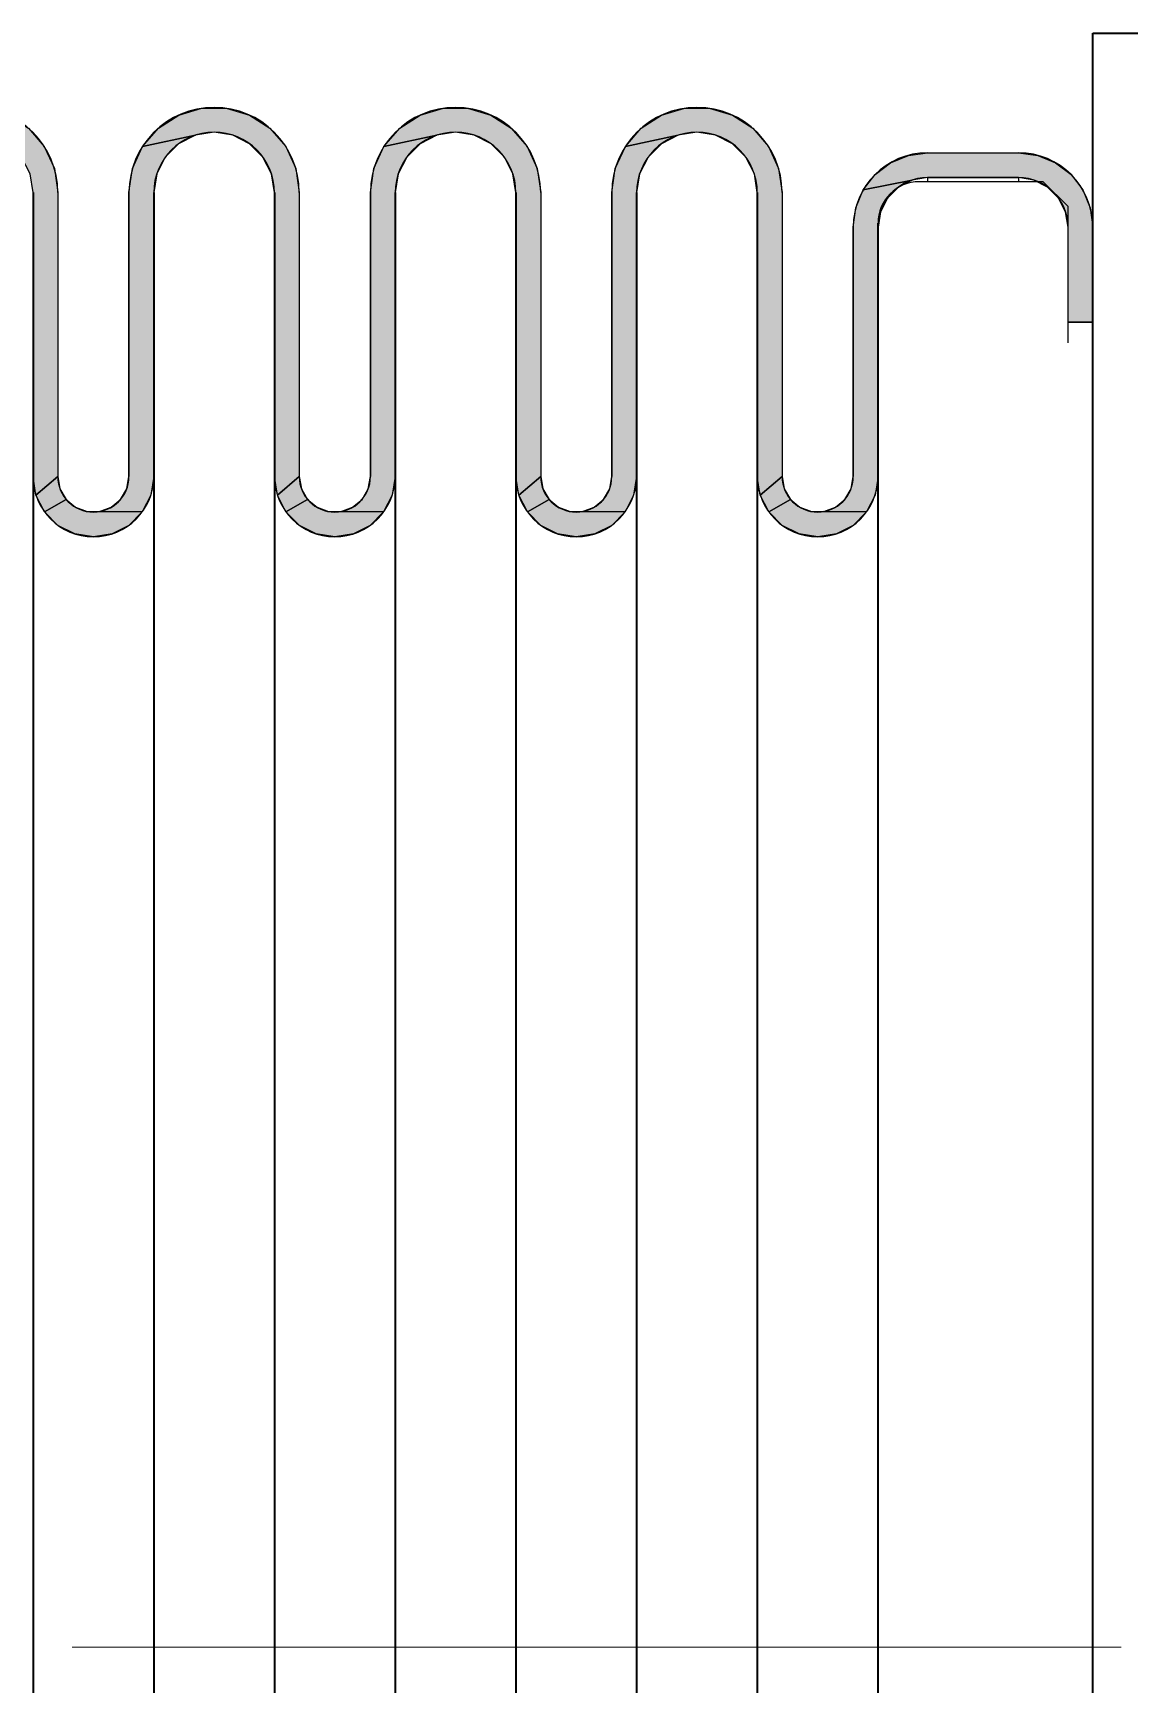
# Model space of a CAD drawing. Header units: millimetres. Extents: x -3183 to 3067, y 1033 to 2218.
# Drawn here: x -2802.6 to -2795.96, y 1899.43 to 1909.43 of the extents above; entities that cross this region are included whole.
import ezdxf

# ---------------------------------------------------------------- set-up
doc = ezdxf.new("R2010")
doc.units = ezdxf.units.MM
doc.linetypes.add('KRESKAKROPKA2', pattern=[12.7, 6.35, -3.175, 0, -3.175])
doc.layers.add('Kontury', color=7, linetype='Continuous', lineweight=35)
doc.layers.add('oś', color=7, linetype='KRESKAKROPKA2', lineweight=13)

# ---------------------------------------------------------------- blocks, each defined once
blk = doc.blocks.new('*U306')
at = {"color": 2, "linetype": 'Continuous', "extrusion": (0, 0, -1)}
for points in [[(-129.052, 246.525), (-131.258, 246.208), (-128.558, 246.208)], [(-129.615, 246.69), (-130.765, 246.525), (-129.052, 246.525)], [(-130.765, 246.525), (-131.258, 246.208), (-129.052, 246.525)], [(-130.765, 246.525), (-129.615, 246.69), (-130.202, 246.69)], [(-128.558, 246.208), (-129.457, 246.04), (-128.174, 245.764)], [(-128.558, 246.208), (-129.908, 246.111), (-129.457, 246.04)], [(-131.258, 246.208), (-129.908, 246.111), (-128.558, 246.208)], [(-131.258, 246.208), (-130.36, 246.04), (-129.908, 246.111)], [(-131.258, 246.208), (-131.643, 245.764), (-130.36, 246.04)], [(-130.36, 246.04), (-131.643, 245.764), (-130.767, 245.832)], [(-130.767, 245.832), (-131.643, 245.764), (-131.091, 245.509)], [(-131.643, 245.764), (-131.886, 245.231), (-131.091, 245.509)], [(-131.091, 245.509), (-131.886, 245.231), (-131.298, 245.101)], [(-131.886, 245.231), (-131.97, 244.65), (-131.298, 245.101)], [(-131.298, 245.101), (-131.97, 244.65), (-131.37, 244.65)], [(-131.37, 244.65), (-131.97, 237.773), (-131.37, 237.773)], [(-131.97, 244.65), (-131.97, 237.773), (-131.37, 244.65)], [(-131.97, 237.773), (-131.441, 237.321), (-131.37, 237.773)]]:
    blk.add_solid(points, dxfattribs=at)
blk = doc.blocks.new('*U307')
at = {"color": 2, "linetype": 'Continuous', "extrusion": (0, 0, -1)}
for points in [[(-134.898, 246.525), (-137.104, 246.208), (-134.404, 246.208)], [(-135.461, 246.69), (-136.611, 246.525), (-134.898, 246.525)], [(-136.611, 246.525), (-137.104, 246.208), (-134.898, 246.525)], [(-136.611, 246.525), (-135.461, 246.69), (-136.048, 246.69)], [(-134.404, 246.208), (-135.303, 246.04), (-134.02, 245.764)], [(-134.404, 246.208), (-135.754, 246.111), (-135.303, 246.04)], [(-137.104, 246.208), (-135.754, 246.111), (-134.404, 246.208)], [(-137.104, 246.208), (-136.206, 246.04), (-135.754, 246.111)], [(-137.104, 246.208), (-137.489, 245.764), (-136.206, 246.04)], [(-136.206, 246.04), (-137.489, 245.764), (-136.613, 245.832)], [(-136.613, 245.832), (-137.489, 245.764), (-136.937, 245.509)], [(-137.489, 245.764), (-137.732, 245.231), (-136.937, 245.509)], [(-136.937, 245.509), (-137.732, 245.231), (-137.144, 245.101)], [(-137.732, 245.231), (-137.816, 244.65), (-137.144, 245.101)], [(-137.144, 245.101), (-137.816, 244.65), (-137.216, 244.65)], [(-137.216, 244.65), (-137.816, 237.773), (-137.216, 237.773)], [(-137.816, 244.65), (-137.816, 237.773), (-137.216, 244.65)], [(-137.816, 237.773), (-137.287, 237.321), (-137.216, 237.773)]]:
    blk.add_solid(points, dxfattribs=at)
blk = doc.blocks.new('*U308')
at = {"color": 2, "linetype": 'Continuous', "extrusion": (0, 0, -1)}
for points in [[(-140.744, 246.525), (-142.951, 246.208), (-140.251, 246.208)], [(-141.307, 246.69), (-142.457, 246.525), (-140.744, 246.525)], [(-142.457, 246.525), (-142.951, 246.208), (-140.744, 246.525)], [(-142.457, 246.525), (-141.307, 246.69), (-141.894, 246.69)], [(-140.251, 246.208), (-141.149, 246.04), (-139.866, 245.764)], [(-140.251, 246.208), (-141.601, 246.111), (-141.149, 246.04)], [(-142.951, 246.208), (-141.601, 246.111), (-140.251, 246.208)], [(-142.951, 246.208), (-142.052, 246.04), (-141.601, 246.111)], [(-142.951, 246.208), (-143.335, 245.764), (-142.052, 246.04)], [(-142.052, 246.04), (-143.335, 245.764), (-142.46, 245.832)], [(-142.46, 245.832), (-143.335, 245.764), (-142.783, 245.509)], [(-143.335, 245.764), (-143.579, 245.231), (-142.783, 245.509)], [(-142.783, 245.509), (-143.579, 245.231), (-142.991, 245.101)], [(-143.579, 245.231), (-143.662, 244.65), (-142.991, 245.101)], [(-142.991, 245.101), (-143.662, 244.65), (-143.062, 244.65)], [(-143.062, 244.65), (-143.662, 237.773), (-143.062, 237.773)], [(-143.662, 244.65), (-143.662, 237.773), (-143.062, 244.65)], [(-143.662, 237.773), (-143.134, 237.321), (-143.062, 237.773)]]:
    blk.add_solid(points, dxfattribs=at)
blk = doc.blocks.new('*U309')
at = {"color": 2, "linetype": 'Continuous', "extrusion": (0, 0, -1)}
for points in [[(-146.59, 246.525), (-148.797, 246.208), (-146.097, 246.208)], [(-147.153, 246.69), (-148.303, 246.525), (-146.59, 246.525)], [(-148.303, 246.525), (-148.797, 246.208), (-146.59, 246.525)], [(-148.303, 246.525), (-147.153, 246.69), (-147.74, 246.69)], [(-146.097, 246.208), (-146.995, 246.04), (-145.712, 245.764)], [(-146.097, 246.208), (-147.447, 246.111), (-146.995, 246.04)], [(-148.797, 246.208), (-147.447, 246.111), (-146.097, 246.208)], [(-148.797, 246.208), (-147.898, 246.04), (-147.447, 246.111)], [(-148.797, 246.208), (-149.181, 245.764), (-147.898, 246.04)], [(-147.898, 246.04), (-149.181, 245.764), (-148.306, 245.832)], [(-148.306, 245.832), (-149.181, 245.764), (-148.629, 245.509)], [(-149.181, 245.764), (-149.425, 245.231), (-148.629, 245.509)], [(-148.629, 245.509), (-149.425, 245.231), (-148.837, 245.101)], [(-149.425, 245.231), (-149.508, 244.65), (-148.837, 245.101)], [(-148.837, 245.101), (-149.508, 244.65), (-148.908, 244.65)], [(-148.908, 244.65), (-149.508, 237.773), (-148.908, 237.773)], [(-149.508, 244.65), (-149.508, 237.773), (-148.908, 244.65)], [(-149.508, 237.773), (-148.98, 237.321), (-148.908, 237.773)]]:
    blk.add_solid(points, dxfattribs=at)
blk = doc.blocks.new('*U313')
at = {"color": 2, "linetype": 'Continuous', "extrusion": (0, 0, -1)}
for points in [[(-135.303, 246.04), (-134.895, 245.832), (-134.02, 245.764)], [(-134.02, 245.764), (-134.572, 245.509), (-133.776, 245.231)], [(-134.895, 245.832), (-134.572, 245.509), (-134.02, 245.764)], [(-133.776, 245.231), (-134.364, 245.101), (-133.693, 244.65)], [(-134.572, 245.509), (-134.364, 245.101), (-133.776, 245.231)], [(-134.364, 245.101), (-134.293, 244.65), (-133.693, 244.65)], [(-133.693, 244.65), (-134.293, 237.773), (-133.693, 237.773)], [(-134.293, 244.65), (-134.293, 237.773), (-133.693, 244.65)], [(-133.693, 237.773), (-134.221, 237.321), (-133.641, 237.478)], [(-134.293, 237.773), (-134.221, 237.321), (-133.693, 237.773)], [(-133.491, 237.219), (-134.014, 236.914), (-133.262, 237.027)], [(-133.641, 237.478), (-134.221, 237.321), (-133.491, 237.219)], [(-134.221, 237.321), (-134.014, 236.914), (-133.491, 237.219)], [(-133.262, 237.027), (-134.014, 236.914), (-132.981, 236.924)]]:
    blk.add_solid(points, dxfattribs=at)
blk = doc.blocks.new('*U314')
at = {"color": 2, "linetype": 'Continuous', "extrusion": (0, 0, -1)}
for points in [[(-141.149, 246.04), (-140.741, 245.832), (-139.866, 245.764)], [(-139.866, 245.764), (-140.418, 245.509), (-139.623, 245.231)], [(-140.741, 245.832), (-140.418, 245.509), (-139.866, 245.764)], [(-139.623, 245.231), (-140.211, 245.101), (-139.539, 244.65)], [(-140.418, 245.509), (-140.211, 245.101), (-139.623, 245.231)], [(-140.211, 245.101), (-140.139, 244.65), (-139.539, 244.65)], [(-139.539, 244.65), (-140.139, 237.773), (-139.539, 237.773)], [(-140.139, 244.65), (-140.139, 237.773), (-139.539, 244.65)], [(-139.539, 237.773), (-140.067, 237.321), (-139.487, 237.478)], [(-140.139, 237.773), (-140.067, 237.321), (-139.539, 237.773)], [(-139.337, 237.219), (-139.86, 236.914), (-139.108, 237.027)], [(-139.487, 237.478), (-140.067, 237.321), (-139.337, 237.219)], [(-140.067, 237.321), (-139.86, 236.914), (-139.337, 237.219)], [(-139.108, 237.027), (-139.86, 236.914), (-138.827, 236.924)]]:
    blk.add_solid(points, dxfattribs=at)
blk = doc.blocks.new('*U315')
at = {"color": 2, "linetype": 'Continuous', "extrusion": (0, 0, -1)}
for points in [[(-146.995, 246.04), (-146.588, 245.832), (-145.712, 245.764)], [(-145.712, 245.764), (-146.264, 245.509), (-145.469, 245.231)], [(-146.588, 245.832), (-146.264, 245.509), (-145.712, 245.764)], [(-145.469, 245.231), (-146.057, 245.101), (-145.385, 244.65)], [(-146.264, 245.509), (-146.057, 245.101), (-145.469, 245.231)], [(-146.057, 245.101), (-145.985, 244.65), (-145.385, 244.65)], [(-145.385, 244.65), (-145.985, 237.773), (-145.385, 237.773)], [(-145.985, 244.65), (-145.985, 237.773), (-145.385, 244.65)], [(-145.385, 237.773), (-145.914, 237.321), (-145.333, 237.478)], [(-145.985, 237.773), (-145.914, 237.321), (-145.385, 237.773)], [(-145.184, 237.219), (-145.706, 236.914), (-144.954, 237.027)], [(-145.333, 237.478), (-145.914, 237.321), (-145.184, 237.219)], [(-145.914, 237.321), (-145.706, 236.914), (-145.184, 237.219)], [(-144.954, 237.027), (-145.706, 236.914), (-144.673, 236.924)]]:
    blk.add_solid(points, dxfattribs=at)
blk = doc.blocks.new('*U317')
at = {"color": 2, "linetype": 'Continuous', "extrusion": (0, 0, -1)}
for points in [[(-153.031, 245.611), (-155.697, 245.55), (-152.565, 245.55)], [(-155.697, 245.55), (-153.031, 245.611), (-155.231, 245.611)], [(-152.131, 245.37), (-156.504, 245.084), (-151.759, 245.084)], [(-152.565, 245.55), (-156.131, 245.37), (-152.131, 245.37)], [(-156.131, 245.37), (-156.504, 245.084), (-152.131, 245.37)], [(-155.697, 245.55), (-156.131, 245.37), (-152.565, 245.55)], [(-151.759, 245.084), (-152.661, 244.953), (-151.472, 244.711)], [(-151.759, 245.084), (-153.031, 245.011), (-152.661, 244.953)], [(-156.504, 245.084), (-153.031, 245.011), (-151.759, 245.084)], [(-156.504, 245.084), (-155.231, 245.011), (-153.031, 245.011)], [(-156.504, 245.084), (-155.602, 244.953), (-155.231, 245.011)], [(-156.504, 245.084), (-156.79, 244.711), (-155.602, 244.953)], [(-155.602, 244.953), (-156.79, 244.711), (-155.937, 244.782)], [(-155.937, 244.782), (-156.79, 244.711), (-156.202, 244.517)], [(-156.79, 244.711), (-156.97, 244.277), (-156.202, 244.517)], [(-156.202, 244.517), (-156.97, 244.277), (-156.373, 244.182)], [(-156.97, 244.277), (-157.031, 243.811), (-156.373, 244.182)], [(-156.373, 244.182), (-157.031, 243.811), (-156.431, 243.811)], [(-156.431, 243.811), (-157.031, 241.511), (-156.431, 241.511)], [(-157.031, 243.811), (-157.031, 241.511), (-156.431, 243.811)]]:
    blk.add_solid(points, dxfattribs=at)
blk = doc.blocks.new('*U319')
at = {"color": 2, "linetype": 'Continuous', "extrusion": (0, 0, -1)}
for points in [[(-152.661, 244.953), (-152.326, 244.782), (-151.472, 244.711)], [(-151.472, 244.711), (-152.061, 244.517), (-151.293, 244.277)], [(-152.061, 244.517), (-151.89, 244.182), (-151.293, 244.277)], [(-152.326, 244.782), (-152.061, 244.517), (-151.472, 244.711)], [(-151.293, 244.277), (-151.89, 244.182), (-151.231, 243.811)], [(-151.89, 244.182), (-151.831, 243.811), (-151.231, 243.811)], [(-151.231, 243.811), (-151.831, 237.773), (-151.231, 237.773)], [(-151.831, 243.811), (-151.831, 237.773), (-151.231, 243.811)], [(-151.231, 237.773), (-151.76, 237.321), (-151.179, 237.478)], [(-151.831, 237.773), (-151.76, 237.321), (-151.231, 237.773)], [(-151.03, 237.219), (-151.552, 236.914), (-150.801, 237.027)], [(-151.179, 237.478), (-151.76, 237.321), (-151.03, 237.219)], [(-151.76, 237.321), (-151.552, 236.914), (-151.03, 237.219)], [(-150.801, 237.027), (-151.552, 236.914), (-150.519, 236.924)]]:
    blk.add_solid(points, dxfattribs=at)
blk = doc.blocks.new('*U323')
at = {"color": 2, "linetype": 'Continuous', "extrusion": (0, 0, -1)}
for points in [[(-131.97, 237.773), (-132.022, 237.478), (-131.441, 237.321)], [(-132.022, 237.478), (-132.171, 237.219), (-131.441, 237.321)], [(-131.441, 237.321), (-132.171, 237.219), (-131.649, 236.914)]]:
    blk.add_solid(points, dxfattribs=at)
blk = doc.blocks.new('*U324')
at = {"color": 2, "linetype": 'Continuous', "extrusion": (0, 0, -1)}
for points in [[(-137.816, 237.773), (-137.868, 237.478), (-137.287, 237.321)], [(-137.868, 237.478), (-138.018, 237.219), (-137.287, 237.321)], [(-137.287, 237.321), (-138.018, 237.219), (-137.495, 236.914)]]:
    blk.add_solid(points, dxfattribs=at)
blk = doc.blocks.new('*U325')
at = {"color": 2, "linetype": 'Continuous', "extrusion": (0, 0, -1)}
for points in [[(-143.662, 237.773), (-143.714, 237.478), (-143.134, 237.321)], [(-143.714, 237.478), (-143.864, 237.219), (-143.134, 237.321)], [(-143.134, 237.321), (-143.864, 237.219), (-143.341, 236.914)]]:
    blk.add_solid(points, dxfattribs=at)
blk = doc.blocks.new('*U326')
at = {"color": 2, "linetype": 'Continuous', "extrusion": (0, 0, -1)}
for points in [[(-149.508, 237.773), (-149.56, 237.478), (-148.98, 237.321)], [(-149.56, 237.478), (-149.71, 237.219), (-148.98, 237.321)], [(-148.98, 237.321), (-149.71, 237.219), (-149.187, 236.914)]]:
    blk.add_solid(points, dxfattribs=at)
blk = doc.blocks.new('*U330')
at = {"color": 2, "linetype": 'Continuous', "extrusion": (0, 0, -1)}
for points in [[(-132.171, 237.219), (-132.401, 237.027), (-131.649, 236.914)], [(-132.401, 237.027), (-132.682, 236.924), (-131.649, 236.914)], [(-132.981, 236.924), (-134.014, 236.914), (-131.649, 236.914)], [(-131.649, 236.914), (-132.682, 236.924), (-132.981, 236.924)], [(-131.649, 236.914), (-133.69, 236.59), (-131.972, 236.59)], [(-134.014, 236.914), (-133.69, 236.59), (-131.649, 236.914)], [(-131.972, 236.59), (-133.283, 236.383), (-132.38, 236.383)], [(-133.69, 236.59), (-133.283, 236.383), (-131.972, 236.59)], [(-133.283, 236.383), (-132.831, 236.311), (-132.38, 236.383)]]:
    blk.add_solid(points, dxfattribs=at)
blk = doc.blocks.new('*U331')
at = {"color": 2, "linetype": 'Continuous', "extrusion": (0, 0, -1)}
for points in [[(-138.018, 237.219), (-138.247, 237.027), (-137.495, 236.914)], [(-138.247, 237.027), (-138.528, 236.924), (-137.495, 236.914)], [(-138.827, 236.924), (-139.86, 236.914), (-137.495, 236.914)], [(-137.495, 236.914), (-138.528, 236.924), (-138.827, 236.924)], [(-137.495, 236.914), (-139.537, 236.59), (-137.818, 236.59)], [(-139.86, 236.914), (-139.537, 236.59), (-137.495, 236.914)], [(-137.818, 236.59), (-139.129, 236.383), (-138.226, 236.383)], [(-139.537, 236.59), (-139.129, 236.383), (-137.818, 236.59)], [(-139.129, 236.383), (-138.677, 236.311), (-138.226, 236.383)]]:
    blk.add_solid(points, dxfattribs=at)
blk = doc.blocks.new('*U332')
at = {"color": 2, "linetype": 'Continuous', "extrusion": (0, 0, -1)}
for points in [[(-143.864, 237.219), (-144.093, 237.027), (-143.341, 236.914)], [(-144.093, 237.027), (-144.374, 236.924), (-143.341, 236.914)], [(-144.673, 236.924), (-145.706, 236.914), (-143.341, 236.914)], [(-143.341, 236.914), (-144.374, 236.924), (-144.673, 236.924)], [(-143.341, 236.914), (-145.383, 236.59), (-143.665, 236.59)], [(-145.706, 236.914), (-145.383, 236.59), (-143.341, 236.914)], [(-143.665, 236.59), (-144.975, 236.383), (-144.072, 236.383)], [(-145.383, 236.59), (-144.975, 236.383), (-143.665, 236.59)], [(-144.975, 236.383), (-144.524, 236.311), (-144.072, 236.383)]]:
    blk.add_solid(points, dxfattribs=at)
blk = doc.blocks.new('*U333')
at = {"color": 2, "linetype": 'Continuous', "extrusion": (0, 0, -1)}
for points in [[(-149.71, 237.219), (-149.939, 237.027), (-149.187, 236.914)], [(-149.939, 237.027), (-150.22, 236.924), (-149.187, 236.914)], [(-150.519, 236.924), (-151.552, 236.914), (-149.187, 236.914)], [(-149.187, 236.914), (-150.22, 236.924), (-150.519, 236.924)], [(-149.187, 236.914), (-151.229, 236.59), (-149.511, 236.59)], [(-151.552, 236.914), (-151.229, 236.59), (-149.187, 236.914)], [(-149.511, 236.59), (-150.821, 236.383), (-149.918, 236.383)], [(-151.229, 236.59), (-150.821, 236.383), (-149.511, 236.59)], [(-150.821, 236.383), (-150.37, 236.311), (-149.918, 236.383)]]:
    blk.add_solid(points, dxfattribs=at)

msp = doc.modelspace()

# ---------------------------------------------------------------- linework, layer by layer
at = {"color": 2, "linetype": 'Continuous'}
for p, q in [((-2801.62108, 1908.80784), (-2801.72293, 1908.75595)), ((-2800.15954, 1908.80784), (-2800.2614, 1908.75595)), ((-2798.698, 1908.80784), (-2798.79986, 1908.75595)), ((-2797.3054, 1908.68539), (-2797.18894, 1908.70073)), ((-2797.28164, 1908.53604), (-2797.36527, 1908.49343)), ((-2802.45432, 1906.74111), (-2802.44133, 1906.66745)), ((-2800.99278, 1906.74111), (-2800.97979, 1906.66745)), ((-2799.53124, 1906.74111), (-2799.51825, 1906.66745)), ((-2798.06971, 1906.74111), (-2798.05672, 1906.66745))]:
    msp.add_line(p, q, dxfattribs=at)
at = {"color": 7, "linetype": 'Continuous'}
for p, q in [((-2797.18894, 1908.70073), (-2796.63894, 1908.70073)), ((-2796.48894, 1908.52573), (-2797.23894, 1908.52573)), ((-2797.18894, 1908.55073), (-2797.18894, 1908.52573)), ((-2797.18894, 1908.55073), (-2796.63894, 1908.55073)), ((-2796.63894, 1908.55073), (-2796.63894, 1908.52573)), ((-2796.33894, 1908.37573), (-2796.48894, 1908.52573)), ((-2802.45432, 1908.46034), (-2802.45432, 1906.74111)), ((-2802.02355, 1908.46034), (-2802.02355, 1906.74111)), ((-2800.99278, 1908.46034), (-2800.99278, 1906.74111)), ((-2800.56201, 1908.46034), (-2800.56201, 1906.74111)), ((-2799.53124, 1908.46034), (-2799.53124, 1906.74111)), ((-2799.10047, 1908.46034), (-2799.10047, 1906.74111)), ((-2798.06971, 1908.46034), (-2798.06971, 1906.74111)), ((-2796.33894, 1907.55073), (-2796.33894, 1908.37573)), ((-2797.63894, 1908.25073), (-2797.63894, 1906.74111)), ((-2796.18894, 1908.25073), (-2796.18894, 1907.55073)), ((-2796.33894, 1907.67573), (-2796.18894, 1907.67573))]:
    msp.add_line(p, q, dxfattribs=at)
at = {"color": 2, "linetype": 'Continuous'}
for points in [[(-2803.1838, 1908.92915), (-2803.04305, 1908.97048), (-2802.89636, 1908.97048), (-2802.75561, 1908.92915), (-2802.6322, 1908.84984), (-2802.53614, 1908.73898), (-2802.4752, 1908.60554), (-2802.45432, 1908.46034), (-2802.45432, 1906.74111), (-2802.58644, 1906.6282), (-2802.60432, 1906.74111), (-2802.60432, 1908.46034), (-2802.6222, 1908.57325), (-2802.6741, 1908.67511), (-2802.75494, 1908.75595), (-2802.8568, 1908.80784), (-2802.96971, 1908.82573), (-2803.08262, 1908.80784), (-2803.40327, 1908.73898), (-2803.30721, 1908.84984), (-2803.1838, 1908.92915)], [(-2802.60432, 1908.46034), (-2802.6222, 1908.57325), (-2802.6741, 1908.67511), (-2802.75494, 1908.75595), (-2802.8568, 1908.80784), (-2802.96971, 1908.82573), (-2803.08262, 1908.80784), (-2803.40327, 1908.73898), (-2803.30721, 1908.84984), (-2803.1838, 1908.92915)], [(-2803.1838, 1908.92915), (-2803.04305, 1908.97048), (-2802.89636, 1908.97048), (-2802.75561, 1908.92915), (-2802.6322, 1908.84984), (-2802.53614, 1908.73898), (-2802.4752, 1908.60554), (-2802.45432, 1908.46034)], [(-2801.72227, 1908.92915), (-2801.58151, 1908.97048), (-2801.43482, 1908.97048), (-2801.29407, 1908.92915), (-2801.17066, 1908.84984), (-2801.0746, 1908.73898), (-2801.01366, 1908.60554), (-2800.99278, 1908.46034), (-2800.99278, 1906.74111), (-2801.1249, 1906.6282), (-2801.14278, 1906.74111), (-2801.14278, 1908.46034), (-2801.16067, 1908.57325), (-2801.21256, 1908.67511), (-2801.2934, 1908.75595), (-2801.39526, 1908.80784), (-2801.50817, 1908.82573), (-2801.62108, 1908.80784), (-2801.94174, 1908.73898), (-2801.84567, 1908.84984), (-2801.72227, 1908.92915)], [(-2801.14278, 1908.46034), (-2801.16067, 1908.57325), (-2801.21256, 1908.67511), (-2801.2934, 1908.75595), (-2801.39526, 1908.80784), (-2801.50817, 1908.82573), (-2801.62108, 1908.80784), (-2801.94174, 1908.73898), (-2801.84567, 1908.84984), (-2801.72227, 1908.92915)], [(-2801.72227, 1908.92915), (-2801.58151, 1908.97048), (-2801.43482, 1908.97048), (-2801.29407, 1908.92915), (-2801.17066, 1908.84984), (-2801.0746, 1908.73898), (-2801.01366, 1908.60554), (-2800.99278, 1908.46034)], [(-2800.26073, 1908.92915), (-2800.11998, 1908.97048), (-2799.97328, 1908.97048), (-2799.83253, 1908.92915), (-2799.70912, 1908.84984), (-2799.61306, 1908.73898), (-2799.55212, 1908.60554), (-2799.53124, 1908.46034), (-2799.53124, 1906.74111), (-2799.66336, 1906.6282), (-2799.68124, 1906.74111), (-2799.68124, 1908.46034), (-2799.69913, 1908.57325), (-2799.75103, 1908.67511), (-2799.83186, 1908.75595), (-2799.93372, 1908.80784), (-2800.04663, 1908.82573), (-2800.15954, 1908.80784), (-2800.4802, 1908.73898), (-2800.38413, 1908.84984), (-2800.26073, 1908.92915)], [(-2799.68124, 1908.46034), (-2799.69913, 1908.57325), (-2799.75103, 1908.67511), (-2799.83186, 1908.75595), (-2799.93372, 1908.80784), (-2800.04663, 1908.82573), (-2800.15954, 1908.80784), (-2800.4802, 1908.73898), (-2800.38413, 1908.84984), (-2800.26073, 1908.92915)], [(-2800.26073, 1908.92915), (-2800.11998, 1908.97048), (-2799.97328, 1908.97048), (-2799.83253, 1908.92915), (-2799.70912, 1908.84984), (-2799.61306, 1908.73898), (-2799.55212, 1908.60554), (-2799.53124, 1908.46034)], [(-2798.79919, 1908.92915), (-2798.65844, 1908.97048), (-2798.51174, 1908.97048), (-2798.37099, 1908.92915), (-2798.24758, 1908.84984), (-2798.15152, 1908.73898), (-2798.09058, 1908.60554), (-2798.06971, 1908.46034), (-2798.06971, 1906.74111), (-2798.20182, 1906.6282), (-2798.21971, 1906.74111), (-2798.21971, 1908.46034), (-2798.23759, 1908.57325), (-2798.28949, 1908.67511), (-2798.37032, 1908.75595), (-2798.47218, 1908.80784), (-2798.58509, 1908.82573), (-2798.698, 1908.80784), (-2799.01866, 1908.73898), (-2798.9226, 1908.84984), (-2798.79919, 1908.92915)], [(-2798.21971, 1908.46034), (-2798.23759, 1908.57325), (-2798.28949, 1908.67511), (-2798.37032, 1908.75595), (-2798.47218, 1908.80784), (-2798.58509, 1908.82573), (-2798.698, 1908.80784), (-2799.01866, 1908.73898), (-2798.9226, 1908.84984), (-2798.79919, 1908.92915)], [(-2798.79919, 1908.92915), (-2798.65844, 1908.97048), (-2798.51174, 1908.97048), (-2798.37099, 1908.92915), (-2798.24758, 1908.84984), (-2798.15152, 1908.73898), (-2798.09058, 1908.60554), (-2798.06971, 1908.46034)], [(-2801.72293, 1908.75595), (-2801.80377, 1908.67511), (-2801.85567, 1908.57325), (-2801.87355, 1908.46034), (-2801.87355, 1906.74111), (-2801.89143, 1906.6282), (-2801.94333, 1906.52634), (-2802.20154, 1906.529), (-2802.13124, 1906.55458), (-2802.07394, 1906.60267), (-2802.03654, 1906.66745), (-2802.02355, 1906.74111), (-2802.02355, 1908.46034), (-2802.00267, 1908.60554), (-2801.94174, 1908.73898), (-2801.62108, 1908.80784), (-2801.72293, 1908.75595)], [(-2800.2614, 1908.75595), (-2800.34223, 1908.67511), (-2800.39413, 1908.57325), (-2800.41201, 1908.46034), (-2800.41201, 1906.74111), (-2800.4299, 1906.6282), (-2800.4818, 1906.52634), (-2800.74, 1906.529), (-2800.66971, 1906.55458), (-2800.6124, 1906.60267), (-2800.575, 1906.66745), (-2800.56201, 1906.74111), (-2800.56201, 1908.46034), (-2800.54114, 1908.60554), (-2800.4802, 1908.73898), (-2800.15954, 1908.80784), (-2800.2614, 1908.75595)], [(-2798.79986, 1908.75595), (-2798.88069, 1908.67511), (-2798.93259, 1908.57325), (-2798.95047, 1908.46034), (-2798.95047, 1906.74111), (-2798.96836, 1906.6282), (-2799.02026, 1906.52634), (-2799.27846, 1906.529), (-2799.20817, 1906.55458), (-2799.15087, 1906.60267), (-2799.11346, 1906.66745), (-2799.10047, 1906.74111), (-2799.10047, 1908.46034), (-2799.0796, 1908.60554), (-2799.01866, 1908.73898), (-2798.698, 1908.80784), (-2798.79986, 1908.75595)], [(-2802.02355, 1908.46034), (-2802.00267, 1908.60554), (-2801.94174, 1908.73898)], [(-2801.72293, 1908.75595), (-2801.80377, 1908.67511), (-2801.85567, 1908.57325), (-2801.87355, 1908.46034)], [(-2800.56201, 1908.46034), (-2800.54114, 1908.60554), (-2800.4802, 1908.73898)], [(-2800.2614, 1908.75595), (-2800.34223, 1908.67511), (-2800.39413, 1908.57325), (-2800.41201, 1908.46034)], [(-2799.10047, 1908.46034), (-2799.0796, 1908.60554), (-2799.01866, 1908.73898)], [(-2798.79986, 1908.75595), (-2798.88069, 1908.67511), (-2798.93259, 1908.57325), (-2798.95047, 1908.46034)], [(-2797.3054, 1908.68539), (-2797.18894, 1908.70073), (-2796.63894, 1908.70073), (-2796.52247, 1908.68539), (-2796.41394, 1908.64044), (-2796.32074, 1908.56893), (-2796.24922, 1908.47573), (-2796.20427, 1908.3672), (-2796.18894, 1908.25073), (-2796.18894, 1907.67573), (-2796.33894, 1907.67573), (-2796.33894, 1908.25073), (-2796.35362, 1908.34343), (-2796.39623, 1908.42706), (-2796.4626, 1908.49343), (-2796.54623, 1908.53604), (-2796.63894, 1908.55073), (-2797.18894, 1908.55073), (-2797.28164, 1908.53604), (-2797.57865, 1908.47573), (-2797.50713, 1908.56893), (-2797.41394, 1908.64044), (-2797.3054, 1908.68539)], [(-2796.63894, 1908.70073), (-2796.52247, 1908.68539), (-2796.41394, 1908.64044), (-2796.32074, 1908.56893), (-2796.24922, 1908.47573), (-2796.20427, 1908.3672), (-2796.18894, 1908.25073)], [(-2797.18894, 1908.55073), (-2797.28164, 1908.53604), (-2797.57865, 1908.47573), (-2797.50713, 1908.56893), (-2797.41394, 1908.64044), (-2797.3054, 1908.68539)], [(-2797.36527, 1908.49343), (-2797.43164, 1908.42706), (-2797.47425, 1908.34343), (-2797.48894, 1908.25073), (-2797.48894, 1906.74111), (-2797.50682, 1906.6282), (-2797.55872, 1906.52634), (-2797.81692, 1906.529), (-2797.74663, 1906.55458), (-2797.68933, 1906.60267), (-2797.65193, 1906.66745), (-2797.63894, 1906.74111), (-2797.63894, 1908.25073), (-2797.6236, 1908.3672), (-2797.57865, 1908.47573), (-2797.28164, 1908.53604), (-2797.36527, 1908.49343)], [(-2796.33894, 1908.25073), (-2796.35362, 1908.34343), (-2796.39623, 1908.42706), (-2796.4626, 1908.49343), (-2796.54623, 1908.53604), (-2796.63894, 1908.55073)], [(-2797.63894, 1908.25073), (-2797.6236, 1908.3672), (-2797.57865, 1908.47573)], [(-2797.36527, 1908.49343), (-2797.43164, 1908.42706), (-2797.47425, 1908.34343), (-2797.48894, 1908.25073)], [(-2802.45432, 1906.74111), (-2802.58644, 1906.6282), (-2802.60432, 1906.74111)], [(-2802.44133, 1906.66745), (-2802.40393, 1906.60267), (-2802.53454, 1906.52634), (-2802.58644, 1906.6282), (-2802.45432, 1906.74111), (-2802.44133, 1906.66745)], [(-2801.87355, 1906.74111), (-2801.89143, 1906.6282), (-2801.94333, 1906.52634), (-2802.20154, 1906.529), (-2802.13124, 1906.55458), (-2802.07394, 1906.60267), (-2802.03654, 1906.66745), (-2802.02355, 1906.74111)], [(-2800.99278, 1906.74111), (-2801.1249, 1906.6282), (-2801.14278, 1906.74111)], [(-2800.97979, 1906.66745), (-2800.94239, 1906.60267), (-2801.073, 1906.52634), (-2801.1249, 1906.6282), (-2800.99278, 1906.74111), (-2800.97979, 1906.66745)], [(-2800.41201, 1906.74111), (-2800.4299, 1906.6282), (-2800.4818, 1906.52634), (-2800.74, 1906.529), (-2800.66971, 1906.55458), (-2800.6124, 1906.60267), (-2800.575, 1906.66745), (-2800.56201, 1906.74111)], [(-2799.53124, 1906.74111), (-2799.66336, 1906.6282), (-2799.68124, 1906.74111)], [(-2799.51825, 1906.66745), (-2799.48085, 1906.60267), (-2799.61146, 1906.52634), (-2799.66336, 1906.6282), (-2799.53124, 1906.74111), (-2799.51825, 1906.66745)], [(-2798.95047, 1906.74111), (-2798.96836, 1906.6282), (-2799.02026, 1906.52634), (-2799.27846, 1906.529), (-2799.20817, 1906.55458), (-2799.15087, 1906.60267), (-2799.11346, 1906.66745), (-2799.10047, 1906.74111)], [(-2798.06971, 1906.74111), (-2798.20182, 1906.6282), (-2798.21971, 1906.74111)], [(-2798.05672, 1906.66745), (-2798.01931, 1906.60267), (-2798.14992, 1906.52634), (-2798.20182, 1906.6282), (-2798.06971, 1906.74111), (-2798.05672, 1906.66745)], [(-2797.48894, 1906.74111), (-2797.50682, 1906.6282), (-2797.55872, 1906.52634), (-2797.81692, 1906.529), (-2797.74663, 1906.55458), (-2797.68933, 1906.60267), (-2797.65193, 1906.66745), (-2797.63894, 1906.74111)], [(-2802.44133, 1906.66745), (-2802.40393, 1906.60267), (-2802.53454, 1906.52634), (-2802.58644, 1906.6282)], [(-2802.20154, 1906.529), (-2801.94333, 1906.52634), (-2802.02417, 1906.44551), (-2802.12603, 1906.39361), (-2802.23894, 1906.37573), (-2802.35185, 1906.39361), (-2802.4537, 1906.44551), (-2802.53454, 1906.52634), (-2802.40393, 1906.60267), (-2802.34663, 1906.55458), (-2802.27634, 1906.529), (-2802.20154, 1906.529)], [(-2802.40393, 1906.60267), (-2802.34663, 1906.55458), (-2802.27634, 1906.529), (-2802.20154, 1906.529)], [(-2800.97979, 1906.66745), (-2800.94239, 1906.60267), (-2801.073, 1906.52634), (-2801.1249, 1906.6282)], [(-2800.74, 1906.529), (-2800.4818, 1906.52634), (-2800.56263, 1906.44551), (-2800.66449, 1906.39361), (-2800.7774, 1906.37573), (-2800.89031, 1906.39361), (-2800.99217, 1906.44551), (-2801.073, 1906.52634), (-2800.94239, 1906.60267), (-2800.88509, 1906.55458), (-2800.8148, 1906.529), (-2800.74, 1906.529)], [(-2800.94239, 1906.60267), (-2800.88509, 1906.55458), (-2800.8148, 1906.529), (-2800.74, 1906.529)], [(-2799.51825, 1906.66745), (-2799.48085, 1906.60267), (-2799.61146, 1906.52634), (-2799.66336, 1906.6282)], [(-2799.27846, 1906.529), (-2799.02026, 1906.52634), (-2799.10109, 1906.44551), (-2799.20295, 1906.39361), (-2799.31586, 1906.37573), (-2799.42877, 1906.39361), (-2799.53063, 1906.44551), (-2799.61146, 1906.52634), (-2799.48085, 1906.60267), (-2799.42355, 1906.55458), (-2799.35326, 1906.529), (-2799.27846, 1906.529)], [(-2799.48085, 1906.60267), (-2799.42355, 1906.55458), (-2799.35326, 1906.529), (-2799.27846, 1906.529)], [(-2798.05672, 1906.66745), (-2798.01931, 1906.60267), (-2798.14992, 1906.52634), (-2798.20182, 1906.6282)], [(-2797.81692, 1906.529), (-2797.55872, 1906.52634), (-2797.63955, 1906.44551), (-2797.74141, 1906.39361), (-2797.85432, 1906.37573), (-2797.96723, 1906.39361), (-2798.06909, 1906.44551), (-2798.14992, 1906.52634), (-2798.01931, 1906.60267), (-2797.96201, 1906.55458), (-2797.89172, 1906.529), (-2797.81692, 1906.529)], [(-2798.01931, 1906.60267), (-2797.96201, 1906.55458), (-2797.89172, 1906.529), (-2797.81692, 1906.529)], [(-2801.94333, 1906.52634), (-2802.02417, 1906.44551), (-2802.12603, 1906.39361), (-2802.23894, 1906.37573), (-2802.35185, 1906.39361), (-2802.4537, 1906.44551), (-2802.53454, 1906.52634)], [(-2800.4818, 1906.52634), (-2800.56263, 1906.44551), (-2800.66449, 1906.39361), (-2800.7774, 1906.37573), (-2800.89031, 1906.39361), (-2800.99217, 1906.44551), (-2801.073, 1906.52634)], [(-2799.02026, 1906.52634), (-2799.10109, 1906.44551), (-2799.20295, 1906.39361), (-2799.31586, 1906.37573), (-2799.42877, 1906.39361), (-2799.53063, 1906.44551), (-2799.61146, 1906.52634)], [(-2797.55872, 1906.52634), (-2797.63955, 1906.44551), (-2797.74141, 1906.39361), (-2797.85432, 1906.37573), (-2797.96723, 1906.39361), (-2798.06909, 1906.44551), (-2798.14992, 1906.52634)]]:
    msp.add_lwpolyline(points, dxfattribs=at)
at = {"color": 7, "linetype": 'Continuous'}
for centre, radius, start, end in [((-2802.96971, 1908.46034), 0.51538, 0, 180), ((-2801.50817, 1908.46034), 0.51538, 0, 180), ((-2800.04663, 1908.46034), 0.51538, 0, 180), ((-2798.58509, 1908.46034), 0.51538, 0, 180), ((-2801.50817, 1908.46034), 0.36538, 0, 180), ((-2800.04663, 1908.46034), 0.36538, 0, 180), ((-2798.58509, 1908.46034), 0.36538, 0, 180), ((-2797.18894, 1908.25073), 0.45, 90, 180), ((-2796.63894, 1908.25073), 0.45, 0, 90), ((-2797.18894, 1908.25073), 0.3, 90, 180), ((-2797.23894, 1908.27573), 0.25, 90, 180), ((-2796.63894, 1908.25073), 0.3, 0, 90), ((-2802.23894, 1906.74111), 0.36538, 180, 0), ((-2802.23894, 1906.74111), 0.21538, 180, 0), ((-2800.7774, 1906.74111), 0.36538, 180, 0), ((-2800.7774, 1906.74111), 0.21538, 180, 0), ((-2799.31586, 1906.74111), 0.36538, 180, 0), ((-2799.31586, 1906.74111), 0.21538, 180, 0), ((-2797.85432, 1906.74111), 0.36538, 180, 0), ((-2797.85432, 1906.74111), 0.21538, 180, 0)]:
    msp.add_arc(centre, radius, start, end, dxfattribs=at)
at = {"layer": 'Kontury'}
for p, q in [((-2796.18894, 1907.55073), (-2796.18894, 1909.42573)), ((-2796.18894, 1909.42573), (-2795.06394, 1909.42573)), ((-2796.18894, 1891.30073), (-2796.18894, 1907.67573))]:
    msp.add_line(p, q, dxfattribs=at)
at = {"layer": 'Kontury', "color": 7, "linetype": 'Continuous'}
for p, q in [((-2802.60432, 1908.46034), (-2802.60432, 1890.39111)), ((-2801.87355, 1908.46034), (-2801.87355, 1890.39111)), ((-2801.14278, 1908.46034), (-2801.14278, 1890.39111)), ((-2800.41201, 1908.46034), (-2800.41201, 1890.39111)), ((-2799.68124, 1908.46034), (-2799.68124, 1890.39111)), ((-2798.95047, 1908.46034), (-2798.95047, 1890.39111)), ((-2798.21971, 1908.46034), (-2798.21971, 1890.39111)), ((-2797.48894, 1890.57573), (-2797.48894, 1908.27573))]:
    msp.add_line(p, q, dxfattribs=at)
at = {"layer": 'oś'}
msp.add_line((-2668.0176, 1899.65453), (-2862.21873, 1899.65453), dxfattribs=at)

# ---------------------------------------------------------------- block references
at = {"color": 2, "linetype": 'Continuous', "xscale": 0.25, "yscale": 0.25, "zscale": 0.25}
for name in ['*U306', '*U307', '*U308', '*U309', '*U313', '*U314', '*U315', '*U317', '*U319', '*U323', '*U324', '*U325', '*U326', '*U330', '*U331', '*U332', '*U333']:
    msp.add_blockref(name, (-2835.44677, 1847.2979), dxfattribs=at)

doc.saveas('drawing.dxf')
